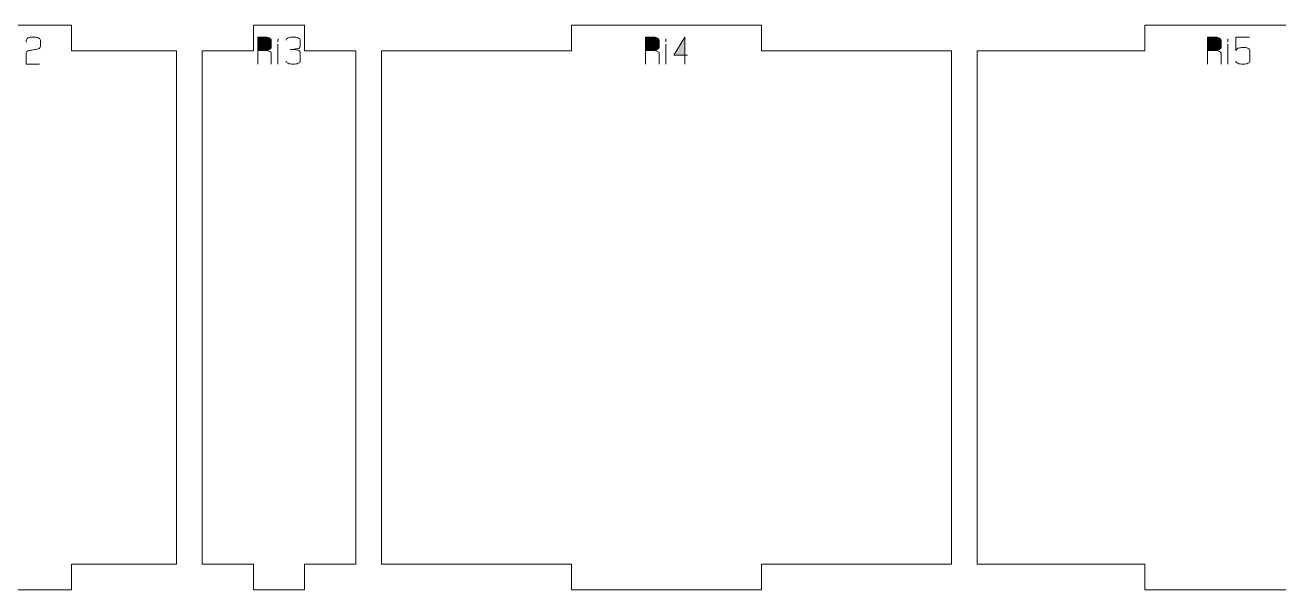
# Model space of a CAD drawing. Header units: centimetres. Extents: x -249 to 275, y -506 to 461.
# Drawn here: x 52.86 to 67.51, y 70.08 to 76.68 of the extents above; entities that cross this region are included whole.
import ezdxf

# ---------------------------------------------------------------- set-up
doc = ezdxf.new("R2010")
doc.units = ezdxf.units.CM
doc.header["$MEASUREMENT"] = 0
doc.layers.add('Capa 1', color=7, linetype='Continuous')

msp = doc.modelspace()

# ---------------------------------------------------------------- hatches: boundary and pattern name
at = {"layer": 'Capa 1', "true_color": 0x3e4095}
h = msp.add_hatch(color=175, dxfattribs=at)
edge = h.paths.add_edge_path()
edge.add_spline(control_points=[(52.87589, 76.21993), (52.87589, 76.21993), (52.87589, 76.35247), (52.87589, 76.35247), (52.87681, 76.36439), (52.88766, 76.37356), (52.90845, 76.37998), (52.91701, 76.3806), (52.92519, 76.38159), (52.93299, 76.38297), (52.94078, 76.38434), (52.94866, 76.38579), (52.95661, 76.38732), (52.97128, 76.38977), (52.98252, 76.39176), (52.99031, 76.39328), (52.99811, 76.39481), (53.00568, 76.3968), (53.01302, 76.39925), (53.03197, 76.40628), (53.04145, 76.4153), (53.04145, 76.4263), (53.04145, 76.4263), (53.04145, 76.50106), (53.04145, 76.50106), (53.04145, 76.51084), (53.03358, 76.51917), (53.01783, 76.52605), (53.00209, 76.53293), (52.98244, 76.53637), (52.9589, 76.53637), (52.93536, 76.53637), (52.91571, 76.53293), (52.89997, 76.52605), (52.88422, 76.51917), (52.87635, 76.51084), (52.87635, 76.50106), (52.87635, 76.50106), (52.87635, 76.47859), (52.87635, 76.47859), (52.87635, 76.47859), (52.87635, 76.50106), (52.87635, 76.50106), (52.87635, 76.51084), (52.88422, 76.51917), (52.89997, 76.52605), (52.91571, 76.53293), (52.93536, 76.53637), (52.9589, 76.53637), (52.98244, 76.53637), (53.00209, 76.53293), (53.01783, 76.52605), (53.03358, 76.51917), (53.04145, 76.51084), (53.04145, 76.50106), (53.04145, 76.50106), (53.04145, 76.4263), (53.04145, 76.4263), (53.04145, 76.4153), (53.03197, 76.40628), (53.01302, 76.39925), (53.00568, 76.3968), (52.99811, 76.39481), (52.99031, 76.39328), (52.98252, 76.39176), (52.97128, 76.38977), (52.95661, 76.38732), (52.94866, 76.38579), (52.94078, 76.38434), (52.93299, 76.38297), (52.92519, 76.38159), (52.91701, 76.3806), (52.90845, 76.37998), (52.88766, 76.37356), (52.87681, 76.36439), (52.87589, 76.35247), (52.87589, 76.35247), (52.87589, 76.21993), (52.87589, 76.21993), (52.87589, 76.21993), (53.03274, 76.21993), (53.03274, 76.21993), (53.03274, 76.21993), (52.87589, 76.21993), (52.87589, 76.21993)], knot_values=[0, 0, 0, 0, 0.03571429, 0.03571429, 0.03571429, 0.07142857, 0.07142857, 0.07142857, 0.10714286, 0.10714286, 0.10714286, 0.14285714, 0.14285714, 0.14285714, 0.17857143, 0.17857143, 0.17857143, 0.21428571, 0.21428571, 0.21428571, 0.25, 0.25, 0.25, 0.28571429, 0.28571429, 0.28571429, 0.32142857, 0.32142857, 0.32142857, 0.35714286, 0.35714286, 0.35714286, 0.39285714, 0.39285714, 0.39285714, 0.42857143, 0.42857143, 0.42857143, 0.46428571, 0.46428571, 0.46428571, 0.5, 0.5, 0.5, 0.53571429, 0.53571429, 0.53571429, 0.57142857, 0.57142857, 0.57142857, 0.60714286, 0.60714286, 0.60714286, 0.64285714, 0.64285714, 0.64285714, 0.67857143, 0.67857143, 0.67857143, 0.71428571, 0.71428571, 0.71428571, 0.75, 0.75, 0.75, 0.78571429, 0.78571429, 0.78571429, 0.82142857, 0.82142857, 0.82142857, 0.85714286, 0.85714286, 0.85714286, 0.89285714, 0.89285714, 0.89285714, 0.92857143, 0.92857143, 0.92857143, 0.96428571, 0.96428571, 0.96428571, 1, 1, 1, 1], degree=3, periodic=1)
h = msp.add_hatch(color=175, dxfattribs=at)
edge = h.paths.add_edge_path()
edge.add_spline(control_points=[(55.65573, 76.38136), (55.68814, 76.3835), (55.71, 76.3877), (55.72131, 76.39397), (55.73263, 76.40024), (55.73828, 76.40735), (55.73828, 76.4153), (55.73828, 76.4153), (55.73828, 76.50106), (55.73828, 76.50106), (55.73828, 76.51084), (55.73026, 76.51917), (55.71421, 76.52605), (55.69815, 76.53293), (55.67866, 76.53637), (55.65573, 76.53637), (55.65573, 76.53637), (55.58098, 76.53637), (55.58098, 76.53637), (55.58098, 76.53637), (55.58098, 76.38136), (55.58098, 76.38136), (55.58098, 76.38136), (55.65573, 76.38136), (55.65573, 76.38136)], knot_values=[0, 0, 0, 0, 0.125, 0.125, 0.125, 0.25, 0.25, 0.25, 0.375, 0.375, 0.375, 0.5, 0.5, 0.5, 0.625, 0.625, 0.625, 0.75, 0.75, 0.75, 0.875, 0.875, 0.875, 1, 1, 1, 1], degree=3, periodic=1)
h = msp.add_hatch(color=175, dxfattribs=at)
edge = h.paths.add_edge_path()
edge.add_spline(control_points=[(55.58098, 76.21993), (55.58098, 76.21993), (55.58098, 76.53637), (55.58098, 76.53637), (55.58098, 76.53637), (55.65573, 76.53637), (55.65573, 76.53637), (55.67866, 76.53637), (55.69815, 76.53293), (55.71421, 76.52605), (55.73026, 76.51917), (55.73828, 76.51084), (55.73828, 76.50106), (55.73828, 76.50106), (55.73828, 76.4153), (55.73828, 76.4153), (55.73828, 76.40735), (55.73263, 76.40024), (55.72131, 76.39397), (55.71, 76.3877), (55.68814, 76.3835), (55.65573, 76.38136), (55.68814, 76.37922), (55.71, 76.37502), (55.72131, 76.36875), (55.73263, 76.36248), (55.73828, 76.35537), (55.73828, 76.34742), (55.73828, 76.34742), (55.73828, 76.21993), (55.73828, 76.21993), (55.73828, 76.21993), (55.73828, 76.34742), (55.73828, 76.34742), (55.73828, 76.35537), (55.73263, 76.36248), (55.72131, 76.36875), (55.71, 76.37502), (55.68814, 76.37922), (55.65573, 76.38136), (55.65573, 76.38136), (55.58098, 76.38136), (55.58098, 76.38136), (55.58098, 76.38136), (55.58098, 76.21993), (55.58098, 76.21993)], knot_values=[0, 0, 0, 0, 0.06666667, 0.06666667, 0.06666667, 0.13333333, 0.13333333, 0.13333333, 0.2, 0.2, 0.2, 0.26666667, 0.26666667, 0.26666667, 0.33333333, 0.33333333, 0.33333333, 0.4, 0.4, 0.4, 0.46666667, 0.46666667, 0.46666667, 0.53333333, 0.53333333, 0.53333333, 0.6, 0.6, 0.6, 0.66666667, 0.66666667, 0.66666667, 0.73333333, 0.73333333, 0.73333333, 0.8, 0.8, 0.8, 0.86666667, 0.86666667, 0.86666667, 0.93333333, 0.93333333, 0.93333333, 1, 1, 1, 1], degree=3, periodic=1)
h = msp.add_hatch(color=175, dxfattribs=at)
edge = h.paths.add_edge_path()
edge.add_spline(control_points=[(55.81624, 76.48271), (55.81624, 76.48271), (55.8167, 76.51527), (55.8167, 76.51527), (55.8167, 76.51527), (55.81624, 76.48271), (55.81624, 76.48271)], knot_values=[0, 0, 0, 0, 0.5, 0.5, 0.5, 1, 1, 1, 1], degree=3, periodic=1)
h = msp.add_hatch(color=175, dxfattribs=at)
edge = h.paths.add_edge_path()
edge.add_spline(control_points=[(55.81624, 76.21993), (55.81624, 76.21993), (55.81624, 76.45382), (55.81624, 76.45382), (55.81624, 76.45382), (55.81624, 76.21993), (55.81624, 76.21993)], knot_values=[0, 0, 0, 0, 0.5, 0.5, 0.5, 1, 1, 1, 1], degree=3, periodic=1)
h = msp.add_hatch(color=175, dxfattribs=at)
edge = h.paths.add_edge_path()
edge.add_spline(control_points=[(55.99373, 76.21993), (55.97019, 76.21993), (55.95054, 76.22337), (55.9348, 76.23025), (55.91905, 76.23713), (55.91118, 76.24546), (55.91118, 76.25524), (55.91118, 76.24546), (55.91905, 76.23713), (55.9348, 76.23025), (55.95054, 76.22337), (55.97019, 76.21993), (55.99373, 76.21993), (56.01727, 76.21993), (56.03692, 76.22337), (56.05266, 76.23025), (56.06841, 76.23713), (56.07628, 76.24546), (56.07628, 76.25524), (56.07628, 76.25524), (56.07628, 76.35843), (56.07628, 76.35843), (56.07628, 76.36669), (56.07062, 76.37387), (56.05931, 76.37998), (56.048, 76.3861), (56.01483, 76.39023), (55.95979, 76.39237), (56.01452, 76.39573), (56.04739, 76.39971), (56.05839, 76.40429), (56.0694, 76.40888), (56.07536, 76.41637), (56.07628, 76.42676), (56.07628, 76.42676), (56.07628, 76.50106), (56.07628, 76.50106), (56.07628, 76.51084), (56.06841, 76.51917), (56.05266, 76.52605), (56.03692, 76.53293), (56.01727, 76.53637), (55.99373, 76.53637), (55.97019, 76.53637), (55.95054, 76.53293), (55.9348, 76.52605), (55.91905, 76.51917), (55.91118, 76.51084), (55.91118, 76.50106), (55.91118, 76.51084), (55.91905, 76.51917), (55.9348, 76.52605), (55.95054, 76.53293), (55.97019, 76.53637), (55.99373, 76.53637), (56.01727, 76.53637), (56.03692, 76.53293), (56.05266, 76.52605), (56.06841, 76.51917), (56.07628, 76.51084), (56.07628, 76.50106), (56.07628, 76.50106), (56.07628, 76.42676), (56.07628, 76.42676), (56.07536, 76.41637), (56.0694, 76.40888), (56.05839, 76.40429), (56.04739, 76.39971), (56.01452, 76.39573), (55.95979, 76.39237), (56.01483, 76.39023), (56.048, 76.3861), (56.05931, 76.37998), (56.07062, 76.37387), (56.07628, 76.36669), (56.07628, 76.35843), (56.07628, 76.35843), (56.07628, 76.25524), (56.07628, 76.25524), (56.07628, 76.24546), (56.06841, 76.23713), (56.05266, 76.23025), (56.03692, 76.22337), (56.01727, 76.21993), (55.99373, 76.21993)], knot_values=[0, 0, 0, 0, 0.03571429, 0.03571429, 0.03571429, 0.07142857, 0.07142857, 0.07142857, 0.10714286, 0.10714286, 0.10714286, 0.14285714, 0.14285714, 0.14285714, 0.17857143, 0.17857143, 0.17857143, 0.21428571, 0.21428571, 0.21428571, 0.25, 0.25, 0.25, 0.28571429, 0.28571429, 0.28571429, 0.32142857, 0.32142857, 0.32142857, 0.35714286, 0.35714286, 0.35714286, 0.39285714, 0.39285714, 0.39285714, 0.42857143, 0.42857143, 0.42857143, 0.46428571, 0.46428571, 0.46428571, 0.5, 0.5, 0.5, 0.53571429, 0.53571429, 0.53571429, 0.57142857, 0.57142857, 0.57142857, 0.60714286, 0.60714286, 0.60714286, 0.64285714, 0.64285714, 0.64285714, 0.67857143, 0.67857143, 0.67857143, 0.71428571, 0.71428571, 0.71428571, 0.75, 0.75, 0.75, 0.78571429, 0.78571429, 0.78571429, 0.82142857, 0.82142857, 0.82142857, 0.85714286, 0.85714286, 0.85714286, 0.89285714, 0.89285714, 0.89285714, 0.92857143, 0.92857143, 0.92857143, 0.96428571, 0.96428571, 0.96428571, 1, 1, 1, 1], degree=3, periodic=1)
h = msp.add_hatch(color=175, dxfattribs=at)
edge = h.paths.add_edge_path()
edge.add_spline(control_points=[(60.18384, 76.38136), (60.21625, 76.3835), (60.23811, 76.3877), (60.24942, 76.39397), (60.26074, 76.40024), (60.26639, 76.40735), (60.26639, 76.4153), (60.26639, 76.4153), (60.26639, 76.50106), (60.26639, 76.50106), (60.26639, 76.51084), (60.25837, 76.51917), (60.24232, 76.52605), (60.22626, 76.53293), (60.20677, 76.53637), (60.18384, 76.53637), (60.18384, 76.53637), (60.10909, 76.53637), (60.10909, 76.53637), (60.10909, 76.53637), (60.10909, 76.38136), (60.10909, 76.38136), (60.10909, 76.38136), (60.18384, 76.38136), (60.18384, 76.38136)], knot_values=[0, 0, 0, 0, 0.125, 0.125, 0.125, 0.25, 0.25, 0.25, 0.375, 0.375, 0.375, 0.5, 0.5, 0.5, 0.625, 0.625, 0.625, 0.75, 0.75, 0.75, 0.875, 0.875, 0.875, 1, 1, 1, 1], degree=3, periodic=1)
h = msp.add_hatch(color=175, dxfattribs=at)
edge = h.paths.add_edge_path()
edge.add_spline(control_points=[(60.10909, 76.21993), (60.10909, 76.21993), (60.10909, 76.53637), (60.10909, 76.53637), (60.10909, 76.53637), (60.18384, 76.53637), (60.18384, 76.53637), (60.20677, 76.53637), (60.22626, 76.53293), (60.24232, 76.52605), (60.25837, 76.51917), (60.26639, 76.51084), (60.26639, 76.50106), (60.26639, 76.50106), (60.26639, 76.4153), (60.26639, 76.4153), (60.26639, 76.40735), (60.26074, 76.40024), (60.24942, 76.39397), (60.23811, 76.3877), (60.21625, 76.3835), (60.18384, 76.38136), (60.21625, 76.37922), (60.23811, 76.37502), (60.24942, 76.36875), (60.26074, 76.36248), (60.26639, 76.35537), (60.26639, 76.34742), (60.26639, 76.34742), (60.26639, 76.21993), (60.26639, 76.21993), (60.26639, 76.21993), (60.26639, 76.34742), (60.26639, 76.34742), (60.26639, 76.35537), (60.26074, 76.36248), (60.24942, 76.36875), (60.23811, 76.37502), (60.21625, 76.37922), (60.18384, 76.38136), (60.18384, 76.38136), (60.10909, 76.38136), (60.10909, 76.38136), (60.10909, 76.38136), (60.10909, 76.21993), (60.10909, 76.21993)], knot_values=[0, 0, 0, 0, 0.06666667, 0.06666667, 0.06666667, 0.13333333, 0.13333333, 0.13333333, 0.2, 0.2, 0.2, 0.26666667, 0.26666667, 0.26666667, 0.33333333, 0.33333333, 0.33333333, 0.4, 0.4, 0.4, 0.46666667, 0.46666667, 0.46666667, 0.53333333, 0.53333333, 0.53333333, 0.6, 0.6, 0.6, 0.66666667, 0.66666667, 0.66666667, 0.73333333, 0.73333333, 0.73333333, 0.8, 0.8, 0.8, 0.86666667, 0.86666667, 0.86666667, 0.93333333, 0.93333333, 0.93333333, 1, 1, 1, 1], degree=3, periodic=1)
h = msp.add_hatch(color=175, dxfattribs=at)
edge = h.paths.add_edge_path()
edge.add_spline(control_points=[(60.34435, 76.48271), (60.34435, 76.48271), (60.34481, 76.51527), (60.34481, 76.51527), (60.34481, 76.51527), (60.34435, 76.48271), (60.34435, 76.48271)], knot_values=[0, 0, 0, 0, 0.5, 0.5, 0.5, 1, 1, 1, 1], degree=3, periodic=1)
h = msp.add_hatch(color=175, dxfattribs=at)
edge = h.paths.add_edge_path()
edge.add_spline(control_points=[(60.34435, 76.21993), (60.34435, 76.21993), (60.34435, 76.45382), (60.34435, 76.45382), (60.34435, 76.45382), (60.34435, 76.21993), (60.34435, 76.21993)], knot_values=[0, 0, 0, 0, 0.5, 0.5, 0.5, 1, 1, 1, 1], degree=3, periodic=1)
h = msp.add_hatch(color=175, dxfattribs=at)
edge = h.paths.add_edge_path()
edge.add_spline(control_points=[(60.56908, 76.32449), (60.56908, 76.32449), (60.56908, 76.53683), (60.56908, 76.53683), (60.56908, 76.53683), (60.43929, 76.32449), (60.43929, 76.32449), (60.43929, 76.32449), (60.56908, 76.32449), (60.56908, 76.32449)], knot_values=[0, 0, 0, 0, 0.33333333, 0.33333333, 0.33333333, 0.66666667, 0.66666667, 0.66666667, 1, 1, 1, 1], degree=3, periodic=1)
h = msp.add_hatch(color=175, dxfattribs=at)
edge = h.paths.add_edge_path()
edge.add_spline(control_points=[(60.56908, 76.32449), (60.56908, 76.32449), (60.56908, 76.21993), (60.56908, 76.21993), (60.56908, 76.21993), (60.56908, 76.32449), (60.56908, 76.32449), (60.56908, 76.32449), (60.43929, 76.32449), (60.43929, 76.32449), (60.43929, 76.32449), (60.56908, 76.53683), (60.56908, 76.53683), (60.56908, 76.53683), (60.56908, 76.32449), (60.56908, 76.32449), (60.56908, 76.32449), (60.59889, 76.32449), (60.59889, 76.32449), (60.59889, 76.32449), (60.56908, 76.32449), (60.56908, 76.32449)], knot_values=[0, 0, 0, 0, 0.14285714, 0.14285714, 0.14285714, 0.28571429, 0.28571429, 0.28571429, 0.42857143, 0.42857143, 0.42857143, 0.57142857, 0.57142857, 0.57142857, 0.71428571, 0.71428571, 0.71428571, 0.85714286, 0.85714286, 0.85714286, 1, 1, 1, 1], degree=3, periodic=1)
h = msp.add_hatch(color=175, dxfattribs=at)
edge = h.paths.add_edge_path()
edge.add_spline(control_points=[(66.74659, 76.38136), (66.779, 76.3835), (66.80086, 76.3877), (66.81217, 76.39397), (66.82349, 76.40024), (66.82914, 76.40735), (66.82914, 76.4153), (66.82914, 76.4153), (66.82914, 76.50106), (66.82914, 76.50106), (66.82914, 76.51084), (66.82112, 76.51917), (66.80507, 76.52605), (66.78901, 76.53293), (66.76952, 76.53637), (66.74659, 76.53637), (66.74659, 76.53637), (66.67184, 76.53637), (66.67184, 76.53637), (66.67184, 76.53637), (66.67184, 76.38136), (66.67184, 76.38136), (66.67184, 76.38136), (66.74659, 76.38136), (66.74659, 76.38136)], knot_values=[0, 0, 0, 0, 0.125, 0.125, 0.125, 0.25, 0.25, 0.25, 0.375, 0.375, 0.375, 0.5, 0.5, 0.5, 0.625, 0.625, 0.625, 0.75, 0.75, 0.75, 0.875, 0.875, 0.875, 1, 1, 1, 1], degree=3, periodic=1)
h = msp.add_hatch(color=175, dxfattribs=at)
edge = h.paths.add_edge_path()
edge.add_spline(control_points=[(66.67184, 76.21993), (66.67184, 76.21993), (66.67184, 76.53637), (66.67184, 76.53637), (66.67184, 76.53637), (66.74659, 76.53637), (66.74659, 76.53637), (66.76952, 76.53637), (66.78901, 76.53293), (66.80507, 76.52605), (66.82112, 76.51917), (66.82914, 76.51084), (66.82914, 76.50106), (66.82914, 76.50106), (66.82914, 76.4153), (66.82914, 76.4153), (66.82914, 76.40735), (66.82349, 76.40024), (66.81217, 76.39397), (66.80086, 76.3877), (66.779, 76.3835), (66.74659, 76.38136), (66.779, 76.37922), (66.80086, 76.37502), (66.81217, 76.36875), (66.82349, 76.36248), (66.82914, 76.35537), (66.82914, 76.34742), (66.82914, 76.34742), (66.82914, 76.21993), (66.82914, 76.21993), (66.82914, 76.21993), (66.82914, 76.34742), (66.82914, 76.34742), (66.82914, 76.35537), (66.82349, 76.36248), (66.81217, 76.36875), (66.80086, 76.37502), (66.779, 76.37922), (66.74659, 76.38136), (66.74659, 76.38136), (66.67184, 76.38136), (66.67184, 76.38136), (66.67184, 76.38136), (66.67184, 76.21993), (66.67184, 76.21993)], knot_values=[0, 0, 0, 0, 0.06666667, 0.06666667, 0.06666667, 0.13333333, 0.13333333, 0.13333333, 0.2, 0.2, 0.2, 0.26666667, 0.26666667, 0.26666667, 0.33333333, 0.33333333, 0.33333333, 0.4, 0.4, 0.4, 0.46666667, 0.46666667, 0.46666667, 0.53333333, 0.53333333, 0.53333333, 0.6, 0.6, 0.6, 0.66666667, 0.66666667, 0.66666667, 0.73333333, 0.73333333, 0.73333333, 0.8, 0.8, 0.8, 0.86666667, 0.86666667, 0.86666667, 0.93333333, 0.93333333, 0.93333333, 1, 1, 1, 1], degree=3, periodic=1)
h = msp.add_hatch(color=175, dxfattribs=at)
edge = h.paths.add_edge_path()
edge.add_spline(control_points=[(66.9071, 76.48271), (66.9071, 76.48271), (66.90756, 76.51527), (66.90756, 76.51527), (66.90756, 76.51527), (66.9071, 76.48271), (66.9071, 76.48271)], knot_values=[0, 0, 0, 0, 0.5, 0.5, 0.5, 1, 1, 1, 1], degree=3, periodic=1)
h = msp.add_hatch(color=175, dxfattribs=at)
edge = h.paths.add_edge_path()
edge.add_spline(control_points=[(66.9071, 76.21993), (66.9071, 76.21993), (66.9071, 76.45382), (66.9071, 76.45382), (66.9071, 76.45382), (66.9071, 76.21993), (66.9071, 76.21993)], knot_values=[0, 0, 0, 0, 0.5, 0.5, 0.5, 1, 1, 1, 1], degree=3, periodic=1)
h = msp.add_hatch(color=175, dxfattribs=at)
edge = h.paths.add_edge_path()
edge.add_spline(control_points=[(67.08459, 76.21993), (67.06105, 76.21993), (67.0414, 76.22337), (67.02566, 76.23025), (67.00991, 76.23713), (67.00204, 76.24546), (67.00204, 76.25524), (67.00204, 76.24546), (67.00991, 76.23713), (67.02566, 76.23025), (67.0414, 76.22337), (67.06105, 76.21993), (67.08459, 76.21993), (67.10813, 76.21993), (67.12778, 76.22337), (67.14352, 76.23025), (67.15927, 76.23713), (67.16714, 76.24546), (67.16714, 76.25524), (67.16714, 76.25524), (67.16714, 76.3809), (67.16714, 76.3809), (67.16714, 76.39069), (67.15927, 76.39902), (67.14352, 76.4059), (67.12778, 76.41278), (67.10813, 76.41622), (67.08459, 76.41622), (67.06319, 76.41438), (67.04668, 76.41193), (67.03506, 76.40888), (67.02344, 76.40582), (67.01244, 76.39649), (67.00204, 76.3809), (67.00204, 76.3809), (67.00204, 76.53637), (67.00204, 76.53637), (67.00204, 76.53637), (67.16164, 76.53637), (67.16164, 76.53637), (67.16164, 76.53637), (67.00204, 76.53637), (67.00204, 76.53637), (67.00204, 76.53637), (67.00204, 76.3809), (67.00204, 76.3809), (67.01244, 76.39649), (67.02344, 76.40582), (67.03506, 76.40888), (67.04668, 76.41193), (67.06319, 76.41438), (67.08459, 76.41622), (67.10813, 76.41622), (67.12778, 76.41278), (67.14352, 76.4059), (67.15927, 76.39902), (67.16714, 76.39069), (67.16714, 76.3809), (67.16714, 76.3809), (67.16714, 76.25524), (67.16714, 76.25524), (67.16714, 76.24546), (67.15927, 76.23713), (67.14352, 76.23025), (67.12778, 76.22337), (67.10813, 76.21993), (67.08459, 76.21993)], knot_values=[0, 0, 0, 0, 0.04545455, 0.04545455, 0.04545455, 0.09090909, 0.09090909, 0.09090909, 0.13636364, 0.13636364, 0.13636364, 0.18181818, 0.18181818, 0.18181818, 0.22727273, 0.22727273, 0.22727273, 0.27272727, 0.27272727, 0.27272727, 0.31818182, 0.31818182, 0.31818182, 0.36363636, 0.36363636, 0.36363636, 0.40909091, 0.40909091, 0.40909091, 0.45454545, 0.45454545, 0.45454545, 0.5, 0.5, 0.5, 0.54545455, 0.54545455, 0.54545455, 0.59090909, 0.59090909, 0.59090909, 0.63636364, 0.63636364, 0.63636364, 0.68181818, 0.68181818, 0.68181818, 0.72727273, 0.72727273, 0.72727273, 0.77272727, 0.77272727, 0.77272727, 0.81818182, 0.81818182, 0.81818182, 0.86363636, 0.86363636, 0.86363636, 0.90909091, 0.90909091, 0.90909091, 0.95454545, 0.95454545, 0.95454545, 1, 1, 1, 1], degree=3, periodic=1)

# ---------------------------------------------------------------- linework, layer by layer
at = {"layer": 'Capa 1', "color": 240, "lineweight": 20}
for points in [[(50.95588, 76.37713), (50.95588, 76.37713), (50.95588, 70.37713), (50.95588, 70.37713), (50.95588, 70.37713), (52.18116, 70.37713), (52.18116, 70.37713), (52.18116, 70.37713), (52.18116, 70.07713), (52.18116, 70.07713), (52.18116, 70.07713), (53.40644, 70.07713), (53.40644, 70.07713), (53.40644, 70.07713), (53.40644, 70.37713), (53.40644, 70.37713), (53.40644, 70.37713), (54.63171, 70.37713), (54.63171, 70.37713), (54.63171, 70.37713), (54.63171, 76.37713), (54.63171, 76.37713), (54.63171, 76.37713), (53.40644, 76.37713), (53.40644, 76.37713), (53.40644, 76.37713), (53.40644, 76.67713), (53.40644, 76.67713), (53.40644, 76.67713), (52.18116, 76.67713), (52.18116, 76.67713), (52.18116, 76.67713), (52.18116, 76.37713), (52.18116, 76.37713), (52.18116, 76.37713), (50.95588, 76.37713), (50.95588, 76.37713)], [(54.93171, 76.37713), (54.93171, 76.37713), (54.93171, 70.37713), (54.93171, 70.37713), (54.93171, 70.37713), (55.52965, 70.37713), (55.52965, 70.37713), (55.52965, 70.37713), (55.52965, 70.07713), (55.52965, 70.07713), (55.52965, 70.07713), (56.1276, 70.07713), (56.1276, 70.07713), (56.1276, 70.07713), (56.1276, 70.37713), (56.1276, 70.37713), (56.1276, 70.37713), (56.72554, 70.37713), (56.72554, 70.37713), (56.72554, 70.37713), (56.72554, 76.37713), (56.72554, 76.37713), (56.72554, 76.37713), (56.1276, 76.37713), (56.1276, 76.37713), (56.1276, 76.37713), (56.1276, 76.67713), (56.1276, 76.67713), (56.1276, 76.67713), (55.52965, 76.67713), (55.52965, 76.67713), (55.52965, 76.67713), (55.52965, 76.37713), (55.52965, 76.37713), (55.52965, 76.37713), (54.93171, 76.37713), (54.93171, 76.37713)], [(57.02554, 76.37713), (57.02554, 76.37713), (57.02554, 70.37713), (57.02554, 70.37713), (57.02554, 70.37713), (59.2445, 70.37713), (59.2445, 70.37713), (59.2445, 70.37713), (59.2445, 70.07713), (59.2445, 70.07713), (59.2445, 70.07713), (61.46347, 70.07713), (61.46347, 70.07713), (61.46347, 70.07713), (61.46347, 70.37713), (61.46347, 70.37713), (61.46347, 70.37713), (63.68243, 70.37713), (63.68243, 70.37713), (63.68243, 70.37713), (63.68243, 76.37713), (63.68243, 76.37713), (63.68243, 76.37713), (61.46347, 76.37713), (61.46347, 76.37713), (61.46347, 76.37713), (61.46347, 76.67713), (61.46347, 76.67713), (61.46347, 76.67713), (59.2445, 76.67713), (59.2445, 76.67713), (59.2445, 76.67713), (59.2445, 76.37713), (59.2445, 76.37713), (59.2445, 76.37713), (57.02554, 76.37713), (57.02554, 76.37713)], [(63.98243, 76.37713), (63.98243, 76.37713), (63.98243, 70.37713), (63.98243, 70.37713), (63.98243, 70.37713), (65.94047, 70.37713), (65.94047, 70.37713), (65.94047, 70.37713), (65.94047, 70.07713), (65.94047, 70.07713), (65.94047, 70.07713), (67.8985, 70.07713), (67.8985, 70.07713), (67.8985, 70.07713), (67.8985, 70.37713), (67.8985, 70.37713), (67.8985, 70.37713), (69.85654, 70.37713), (69.85654, 70.37713), (69.85654, 70.37713), (69.85654, 76.37713), (69.85654, 76.37713), (69.85654, 76.37713), (67.8985, 76.37713), (67.8985, 76.37713), (67.8985, 76.37713), (67.8985, 76.67713), (67.8985, 76.67713), (67.8985, 76.67713), (65.94047, 76.67713), (65.94047, 76.67713), (65.94047, 76.67713), (65.94047, 76.37713), (65.94047, 76.37713), (65.94047, 76.37713), (63.98243, 76.37713), (63.98243, 76.37713)]]:
    msp.add_open_spline(points, degree=3, knots=[0, 0, 0, 0, 0.08333333, 0.08333333, 0.08333333, 0.16666667, 0.16666667, 0.16666667, 0.25, 0.25, 0.25, 0.33333333, 0.33333333, 0.33333333, 0.41666667, 0.41666667, 0.41666667, 0.5, 0.5, 0.5, 0.58333333, 0.58333333, 0.58333333, 0.66666667, 0.66666667, 0.66666667, 0.75, 0.75, 0.75, 0.83333333, 0.83333333, 0.83333333, 0.91666667, 0.91666667, 0.91666667, 1, 1, 1, 1], dxfattribs=at)
at = {"layer": 'Capa 1', "color": 114, "lineweight": 9}
for points, knots in [([(52.87589, 76.21993), (52.87589, 76.21993), (52.87589, 76.35247), (52.87589, 76.35247), (52.87681, 76.36439), (52.88766, 76.37356), (52.90845, 76.37998), (52.91701, 76.3806), (52.92519, 76.38159), (52.93299, 76.38297), (52.94078, 76.38434), (52.94866, 76.38579), (52.95661, 76.38732), (52.97128, 76.38977), (52.98252, 76.39176), (52.99031, 76.39328), (52.99811, 76.39481), (53.00568, 76.3968), (53.01302, 76.39925), (53.03197, 76.40628), (53.04145, 76.4153), (53.04145, 76.4263), (53.04145, 76.4263), (53.04145, 76.50106), (53.04145, 76.50106), (53.04145, 76.51084), (53.03358, 76.51917), (53.01783, 76.52605), (53.00209, 76.53293), (52.98244, 76.53637), (52.9589, 76.53637), (52.93536, 76.53637), (52.91571, 76.53293), (52.89997, 76.52605), (52.88422, 76.51917), (52.87635, 76.51084), (52.87635, 76.50106), (52.87635, 76.50106), (52.87635, 76.47859), (52.87635, 76.47859), (52.87635, 76.47859), (52.87635, 76.50106), (52.87635, 76.50106), (52.87635, 76.51084), (52.88422, 76.51917), (52.89997, 76.52605), (52.91571, 76.53293), (52.93536, 76.53637), (52.9589, 76.53637), (52.98244, 76.53637), (53.00209, 76.53293), (53.01783, 76.52605), (53.03358, 76.51917), (53.04145, 76.51084), (53.04145, 76.50106), (53.04145, 76.50106), (53.04145, 76.4263), (53.04145, 76.4263), (53.04145, 76.4153), (53.03197, 76.40628), (53.01302, 76.39925), (53.00568, 76.3968), (52.99811, 76.39481), (52.99031, 76.39328), (52.98252, 76.39176), (52.97128, 76.38977), (52.95661, 76.38732), (52.94866, 76.38579), (52.94078, 76.38434), (52.93299, 76.38297), (52.92519, 76.38159), (52.91701, 76.3806), (52.90845, 76.37998), (52.88766, 76.37356), (52.87681, 76.36439), (52.87589, 76.35247), (52.87589, 76.35247), (52.87589, 76.21993), (52.87589, 76.21993), (52.87589, 76.21993), (53.03274, 76.21993), (53.03274, 76.21993), (53.03274, 76.21993), (52.87589, 76.21993), (52.87589, 76.21993)], [0, 0, 0, 0, 0.03571429, 0.03571429, 0.03571429, 0.07142857, 0.07142857, 0.07142857, 0.10714286, 0.10714286, 0.10714286, 0.14285714, 0.14285714, 0.14285714, 0.17857143, 0.17857143, 0.17857143, 0.21428571, 0.21428571, 0.21428571, 0.25, 0.25, 0.25, 0.28571429, 0.28571429, 0.28571429, 0.32142857, 0.32142857, 0.32142857, 0.35714286, 0.35714286, 0.35714286, 0.39285714, 0.39285714, 0.39285714, 0.42857143, 0.42857143, 0.42857143, 0.46428571, 0.46428571, 0.46428571, 0.5, 0.5, 0.5, 0.53571429, 0.53571429, 0.53571429, 0.57142857, 0.57142857, 0.57142857, 0.60714286, 0.60714286, 0.60714286, 0.64285714, 0.64285714, 0.64285714, 0.67857143, 0.67857143, 0.67857143, 0.71428571, 0.71428571, 0.71428571, 0.75, 0.75, 0.75, 0.78571429, 0.78571429, 0.78571429, 0.82142857, 0.82142857, 0.82142857, 0.85714286, 0.85714286, 0.85714286, 0.89285714, 0.89285714, 0.89285714, 0.92857143, 0.92857143, 0.92857143, 0.96428571, 0.96428571, 0.96428571, 1, 1, 1, 1]), ([(55.65573, 76.38136), (55.68814, 76.3835), (55.71, 76.3877), (55.72131, 76.39397), (55.73263, 76.40024), (55.73828, 76.40735), (55.73828, 76.4153), (55.73828, 76.4153), (55.73828, 76.50106), (55.73828, 76.50106), (55.73828, 76.51084), (55.73026, 76.51917), (55.71421, 76.52605), (55.69815, 76.53293), (55.67866, 76.53637), (55.65573, 76.53637), (55.65573, 76.53637), (55.58098, 76.53637), (55.58098, 76.53637), (55.58098, 76.53637), (55.58098, 76.38136), (55.58098, 76.38136), (55.58098, 76.38136), (55.65573, 76.38136), (55.65573, 76.38136)], [0, 0, 0, 0, 0.125, 0.125, 0.125, 0.25, 0.25, 0.25, 0.375, 0.375, 0.375, 0.5, 0.5, 0.5, 0.625, 0.625, 0.625, 0.75, 0.75, 0.75, 0.875, 0.875, 0.875, 1, 1, 1, 1]), ([(55.58098, 76.21993), (55.58098, 76.21993), (55.58098, 76.53637), (55.58098, 76.53637), (55.58098, 76.53637), (55.65573, 76.53637), (55.65573, 76.53637), (55.67866, 76.53637), (55.69815, 76.53293), (55.71421, 76.52605), (55.73026, 76.51917), (55.73828, 76.51084), (55.73828, 76.50106), (55.73828, 76.50106), (55.73828, 76.4153), (55.73828, 76.4153), (55.73828, 76.40735), (55.73263, 76.40024), (55.72131, 76.39397), (55.71, 76.3877), (55.68814, 76.3835), (55.65573, 76.38136), (55.68814, 76.37922), (55.71, 76.37502), (55.72131, 76.36875), (55.73263, 76.36248), (55.73828, 76.35537), (55.73828, 76.34742), (55.73828, 76.34742), (55.73828, 76.21993), (55.73828, 76.21993), (55.73828, 76.21993), (55.73828, 76.34742), (55.73828, 76.34742), (55.73828, 76.35537), (55.73263, 76.36248), (55.72131, 76.36875), (55.71, 76.37502), (55.68814, 76.37922), (55.65573, 76.38136), (55.65573, 76.38136), (55.58098, 76.38136), (55.58098, 76.38136), (55.58098, 76.38136), (55.58098, 76.21993), (55.58098, 76.21993)], [0, 0, 0, 0, 0.06666667, 0.06666667, 0.06666667, 0.13333333, 0.13333333, 0.13333333, 0.2, 0.2, 0.2, 0.26666667, 0.26666667, 0.26666667, 0.33333333, 0.33333333, 0.33333333, 0.4, 0.4, 0.4, 0.46666667, 0.46666667, 0.46666667, 0.53333333, 0.53333333, 0.53333333, 0.6, 0.6, 0.6, 0.66666667, 0.66666667, 0.66666667, 0.73333333, 0.73333333, 0.73333333, 0.8, 0.8, 0.8, 0.86666667, 0.86666667, 0.86666667, 0.93333333, 0.93333333, 0.93333333, 1, 1, 1, 1]), ([(55.81624, 76.48271), (55.81624, 76.48271), (55.8167, 76.51527), (55.8167, 76.51527), (55.8167, 76.51527), (55.81624, 76.48271), (55.81624, 76.48271)], [0, 0, 0, 0, 0.5, 0.5, 0.5, 1, 1, 1, 1]), ([(55.81624, 76.21993), (55.81624, 76.21993), (55.81624, 76.45382), (55.81624, 76.45382), (55.81624, 76.45382), (55.81624, 76.21993), (55.81624, 76.21993)], [0, 0, 0, 0, 0.5, 0.5, 0.5, 1, 1, 1, 1]), ([(55.99373, 76.21993), (55.97019, 76.21993), (55.95054, 76.22337), (55.9348, 76.23025), (55.91905, 76.23713), (55.91118, 76.24546), (55.91118, 76.25524), (55.91118, 76.24546), (55.91905, 76.23713), (55.9348, 76.23025), (55.95054, 76.22337), (55.97019, 76.21993), (55.99373, 76.21993), (56.01727, 76.21993), (56.03692, 76.22337), (56.05266, 76.23025), (56.06841, 76.23713), (56.07628, 76.24546), (56.07628, 76.25524), (56.07628, 76.25524), (56.07628, 76.35843), (56.07628, 76.35843), (56.07628, 76.36669), (56.07062, 76.37387), (56.05931, 76.37998), (56.048, 76.3861), (56.01483, 76.39023), (55.95979, 76.39237), (56.01452, 76.39573), (56.04739, 76.39971), (56.05839, 76.40429), (56.0694, 76.40888), (56.07536, 76.41637), (56.07628, 76.42676), (56.07628, 76.42676), (56.07628, 76.50106), (56.07628, 76.50106), (56.07628, 76.51084), (56.06841, 76.51917), (56.05266, 76.52605), (56.03692, 76.53293), (56.01727, 76.53637), (55.99373, 76.53637), (55.97019, 76.53637), (55.95054, 76.53293), (55.9348, 76.52605), (55.91905, 76.51917), (55.91118, 76.51084), (55.91118, 76.50106), (55.91118, 76.51084), (55.91905, 76.51917), (55.9348, 76.52605), (55.95054, 76.53293), (55.97019, 76.53637), (55.99373, 76.53637), (56.01727, 76.53637), (56.03692, 76.53293), (56.05266, 76.52605), (56.06841, 76.51917), (56.07628, 76.51084), (56.07628, 76.50106), (56.07628, 76.50106), (56.07628, 76.42676), (56.07628, 76.42676), (56.07536, 76.41637), (56.0694, 76.40888), (56.05839, 76.40429), (56.04739, 76.39971), (56.01452, 76.39573), (55.95979, 76.39237), (56.01483, 76.39023), (56.048, 76.3861), (56.05931, 76.37998), (56.07062, 76.37387), (56.07628, 76.36669), (56.07628, 76.35843), (56.07628, 76.35843), (56.07628, 76.25524), (56.07628, 76.25524), (56.07628, 76.24546), (56.06841, 76.23713), (56.05266, 76.23025), (56.03692, 76.22337), (56.01727, 76.21993), (55.99373, 76.21993)], [0, 0, 0, 0, 0.03571429, 0.03571429, 0.03571429, 0.07142857, 0.07142857, 0.07142857, 0.10714286, 0.10714286, 0.10714286, 0.14285714, 0.14285714, 0.14285714, 0.17857143, 0.17857143, 0.17857143, 0.21428571, 0.21428571, 0.21428571, 0.25, 0.25, 0.25, 0.28571429, 0.28571429, 0.28571429, 0.32142857, 0.32142857, 0.32142857, 0.35714286, 0.35714286, 0.35714286, 0.39285714, 0.39285714, 0.39285714, 0.42857143, 0.42857143, 0.42857143, 0.46428571, 0.46428571, 0.46428571, 0.5, 0.5, 0.5, 0.53571429, 0.53571429, 0.53571429, 0.57142857, 0.57142857, 0.57142857, 0.60714286, 0.60714286, 0.60714286, 0.64285714, 0.64285714, 0.64285714, 0.67857143, 0.67857143, 0.67857143, 0.71428571, 0.71428571, 0.71428571, 0.75, 0.75, 0.75, 0.78571429, 0.78571429, 0.78571429, 0.82142857, 0.82142857, 0.82142857, 0.85714286, 0.85714286, 0.85714286, 0.89285714, 0.89285714, 0.89285714, 0.92857143, 0.92857143, 0.92857143, 0.96428571, 0.96428571, 0.96428571, 1, 1, 1, 1]), ([(60.18384, 76.38136), (60.21625, 76.3835), (60.23811, 76.3877), (60.24942, 76.39397), (60.26074, 76.40024), (60.26639, 76.40735), (60.26639, 76.4153), (60.26639, 76.4153), (60.26639, 76.50106), (60.26639, 76.50106), (60.26639, 76.51084), (60.25837, 76.51917), (60.24232, 76.52605), (60.22626, 76.53293), (60.20677, 76.53637), (60.18384, 76.53637), (60.18384, 76.53637), (60.10909, 76.53637), (60.10909, 76.53637), (60.10909, 76.53637), (60.10909, 76.38136), (60.10909, 76.38136), (60.10909, 76.38136), (60.18384, 76.38136), (60.18384, 76.38136)], [0, 0, 0, 0, 0.125, 0.125, 0.125, 0.25, 0.25, 0.25, 0.375, 0.375, 0.375, 0.5, 0.5, 0.5, 0.625, 0.625, 0.625, 0.75, 0.75, 0.75, 0.875, 0.875, 0.875, 1, 1, 1, 1]), ([(60.10909, 76.21993), (60.10909, 76.21993), (60.10909, 76.53637), (60.10909, 76.53637), (60.10909, 76.53637), (60.18384, 76.53637), (60.18384, 76.53637), (60.20677, 76.53637), (60.22626, 76.53293), (60.24232, 76.52605), (60.25837, 76.51917), (60.26639, 76.51084), (60.26639, 76.50106), (60.26639, 76.50106), (60.26639, 76.4153), (60.26639, 76.4153), (60.26639, 76.40735), (60.26074, 76.40024), (60.24942, 76.39397), (60.23811, 76.3877), (60.21625, 76.3835), (60.18384, 76.38136), (60.21625, 76.37922), (60.23811, 76.37502), (60.24942, 76.36875), (60.26074, 76.36248), (60.26639, 76.35537), (60.26639, 76.34742), (60.26639, 76.34742), (60.26639, 76.21993), (60.26639, 76.21993), (60.26639, 76.21993), (60.26639, 76.34742), (60.26639, 76.34742), (60.26639, 76.35537), (60.26074, 76.36248), (60.24942, 76.36875), (60.23811, 76.37502), (60.21625, 76.37922), (60.18384, 76.38136), (60.18384, 76.38136), (60.10909, 76.38136), (60.10909, 76.38136), (60.10909, 76.38136), (60.10909, 76.21993), (60.10909, 76.21993)], [0, 0, 0, 0, 0.06666667, 0.06666667, 0.06666667, 0.13333333, 0.13333333, 0.13333333, 0.2, 0.2, 0.2, 0.26666667, 0.26666667, 0.26666667, 0.33333333, 0.33333333, 0.33333333, 0.4, 0.4, 0.4, 0.46666667, 0.46666667, 0.46666667, 0.53333333, 0.53333333, 0.53333333, 0.6, 0.6, 0.6, 0.66666667, 0.66666667, 0.66666667, 0.73333333, 0.73333333, 0.73333333, 0.8, 0.8, 0.8, 0.86666667, 0.86666667, 0.86666667, 0.93333333, 0.93333333, 0.93333333, 1, 1, 1, 1]), ([(60.34435, 76.48271), (60.34435, 76.48271), (60.34481, 76.51527), (60.34481, 76.51527), (60.34481, 76.51527), (60.34435, 76.48271), (60.34435, 76.48271)], [0, 0, 0, 0, 0.5, 0.5, 0.5, 1, 1, 1, 1]), ([(60.34435, 76.21993), (60.34435, 76.21993), (60.34435, 76.45382), (60.34435, 76.45382), (60.34435, 76.45382), (60.34435, 76.21993), (60.34435, 76.21993)], [0, 0, 0, 0, 0.5, 0.5, 0.5, 1, 1, 1, 1]), ([(60.56908, 76.32449), (60.56908, 76.32449), (60.56908, 76.53683), (60.56908, 76.53683), (60.56908, 76.53683), (60.43929, 76.32449), (60.43929, 76.32449), (60.43929, 76.32449), (60.56908, 76.32449), (60.56908, 76.32449)], [0, 0, 0, 0, 0.33333333, 0.33333333, 0.33333333, 0.66666667, 0.66666667, 0.66666667, 1, 1, 1, 1]), ([(60.56908, 76.32449), (60.56908, 76.32449), (60.56908, 76.21993), (60.56908, 76.21993), (60.56908, 76.21993), (60.56908, 76.32449), (60.56908, 76.32449), (60.56908, 76.32449), (60.43929, 76.32449), (60.43929, 76.32449), (60.43929, 76.32449), (60.56908, 76.53683), (60.56908, 76.53683), (60.56908, 76.53683), (60.56908, 76.32449), (60.56908, 76.32449), (60.56908, 76.32449), (60.59889, 76.32449), (60.59889, 76.32449), (60.59889, 76.32449), (60.56908, 76.32449), (60.56908, 76.32449)], [0, 0, 0, 0, 0.14285714, 0.14285714, 0.14285714, 0.28571429, 0.28571429, 0.28571429, 0.42857143, 0.42857143, 0.42857143, 0.57142857, 0.57142857, 0.57142857, 0.71428571, 0.71428571, 0.71428571, 0.85714286, 0.85714286, 0.85714286, 1, 1, 1, 1]), ([(66.74659, 76.38136), (66.779, 76.3835), (66.80086, 76.3877), (66.81217, 76.39397), (66.82349, 76.40024), (66.82914, 76.40735), (66.82914, 76.4153), (66.82914, 76.4153), (66.82914, 76.50106), (66.82914, 76.50106), (66.82914, 76.51084), (66.82112, 76.51917), (66.80507, 76.52605), (66.78901, 76.53293), (66.76952, 76.53637), (66.74659, 76.53637), (66.74659, 76.53637), (66.67184, 76.53637), (66.67184, 76.53637), (66.67184, 76.53637), (66.67184, 76.38136), (66.67184, 76.38136), (66.67184, 76.38136), (66.74659, 76.38136), (66.74659, 76.38136)], [0, 0, 0, 0, 0.125, 0.125, 0.125, 0.25, 0.25, 0.25, 0.375, 0.375, 0.375, 0.5, 0.5, 0.5, 0.625, 0.625, 0.625, 0.75, 0.75, 0.75, 0.875, 0.875, 0.875, 1, 1, 1, 1]), ([(66.67184, 76.21993), (66.67184, 76.21993), (66.67184, 76.53637), (66.67184, 76.53637), (66.67184, 76.53637), (66.74659, 76.53637), (66.74659, 76.53637), (66.76952, 76.53637), (66.78901, 76.53293), (66.80507, 76.52605), (66.82112, 76.51917), (66.82914, 76.51084), (66.82914, 76.50106), (66.82914, 76.50106), (66.82914, 76.4153), (66.82914, 76.4153), (66.82914, 76.40735), (66.82349, 76.40024), (66.81217, 76.39397), (66.80086, 76.3877), (66.779, 76.3835), (66.74659, 76.38136), (66.779, 76.37922), (66.80086, 76.37502), (66.81217, 76.36875), (66.82349, 76.36248), (66.82914, 76.35537), (66.82914, 76.34742), (66.82914, 76.34742), (66.82914, 76.21993), (66.82914, 76.21993), (66.82914, 76.21993), (66.82914, 76.34742), (66.82914, 76.34742), (66.82914, 76.35537), (66.82349, 76.36248), (66.81217, 76.36875), (66.80086, 76.37502), (66.779, 76.37922), (66.74659, 76.38136), (66.74659, 76.38136), (66.67184, 76.38136), (66.67184, 76.38136), (66.67184, 76.38136), (66.67184, 76.21993), (66.67184, 76.21993)], [0, 0, 0, 0, 0.06666667, 0.06666667, 0.06666667, 0.13333333, 0.13333333, 0.13333333, 0.2, 0.2, 0.2, 0.26666667, 0.26666667, 0.26666667, 0.33333333, 0.33333333, 0.33333333, 0.4, 0.4, 0.4, 0.46666667, 0.46666667, 0.46666667, 0.53333333, 0.53333333, 0.53333333, 0.6, 0.6, 0.6, 0.66666667, 0.66666667, 0.66666667, 0.73333333, 0.73333333, 0.73333333, 0.8, 0.8, 0.8, 0.86666667, 0.86666667, 0.86666667, 0.93333333, 0.93333333, 0.93333333, 1, 1, 1, 1]), ([(66.9071, 76.48271), (66.9071, 76.48271), (66.90756, 76.51527), (66.90756, 76.51527), (66.90756, 76.51527), (66.9071, 76.48271), (66.9071, 76.48271)], [0, 0, 0, 0, 0.5, 0.5, 0.5, 1, 1, 1, 1]), ([(66.9071, 76.21993), (66.9071, 76.21993), (66.9071, 76.45382), (66.9071, 76.45382), (66.9071, 76.45382), (66.9071, 76.21993), (66.9071, 76.21993)], [0, 0, 0, 0, 0.5, 0.5, 0.5, 1, 1, 1, 1]), ([(67.08459, 76.21993), (67.06105, 76.21993), (67.0414, 76.22337), (67.02566, 76.23025), (67.00991, 76.23713), (67.00204, 76.24546), (67.00204, 76.25524), (67.00204, 76.24546), (67.00991, 76.23713), (67.02566, 76.23025), (67.0414, 76.22337), (67.06105, 76.21993), (67.08459, 76.21993), (67.10813, 76.21993), (67.12778, 76.22337), (67.14352, 76.23025), (67.15927, 76.23713), (67.16714, 76.24546), (67.16714, 76.25524), (67.16714, 76.25524), (67.16714, 76.3809), (67.16714, 76.3809), (67.16714, 76.39069), (67.15927, 76.39902), (67.14352, 76.4059), (67.12778, 76.41278), (67.10813, 76.41622), (67.08459, 76.41622), (67.06319, 76.41438), (67.04668, 76.41193), (67.03506, 76.40888), (67.02344, 76.40582), (67.01244, 76.39649), (67.00204, 76.3809), (67.00204, 76.3809), (67.00204, 76.53637), (67.00204, 76.53637), (67.00204, 76.53637), (67.16164, 76.53637), (67.16164, 76.53637), (67.16164, 76.53637), (67.00204, 76.53637), (67.00204, 76.53637), (67.00204, 76.53637), (67.00204, 76.3809), (67.00204, 76.3809), (67.01244, 76.39649), (67.02344, 76.40582), (67.03506, 76.40888), (67.04668, 76.41193), (67.06319, 76.41438), (67.08459, 76.41622), (67.10813, 76.41622), (67.12778, 76.41278), (67.14352, 76.4059), (67.15927, 76.39902), (67.16714, 76.39069), (67.16714, 76.3809), (67.16714, 76.3809), (67.16714, 76.25524), (67.16714, 76.25524), (67.16714, 76.24546), (67.15927, 76.23713), (67.14352, 76.23025), (67.12778, 76.22337), (67.10813, 76.21993), (67.08459, 76.21993)], [0, 0, 0, 0, 0.04545455, 0.04545455, 0.04545455, 0.09090909, 0.09090909, 0.09090909, 0.13636364, 0.13636364, 0.13636364, 0.18181818, 0.18181818, 0.18181818, 0.22727273, 0.22727273, 0.22727273, 0.27272727, 0.27272727, 0.27272727, 0.31818182, 0.31818182, 0.31818182, 0.36363636, 0.36363636, 0.36363636, 0.40909091, 0.40909091, 0.40909091, 0.45454545, 0.45454545, 0.45454545, 0.5, 0.5, 0.5, 0.54545455, 0.54545455, 0.54545455, 0.59090909, 0.59090909, 0.59090909, 0.63636364, 0.63636364, 0.63636364, 0.68181818, 0.68181818, 0.68181818, 0.72727273, 0.72727273, 0.72727273, 0.77272727, 0.77272727, 0.77272727, 0.81818182, 0.81818182, 0.81818182, 0.86363636, 0.86363636, 0.86363636, 0.90909091, 0.90909091, 0.90909091, 0.95454545, 0.95454545, 0.95454545, 1, 1, 1, 1])]:
    msp.add_open_spline(points, degree=3, knots=knots, dxfattribs=at)

doc.saveas('drawing.dxf')
